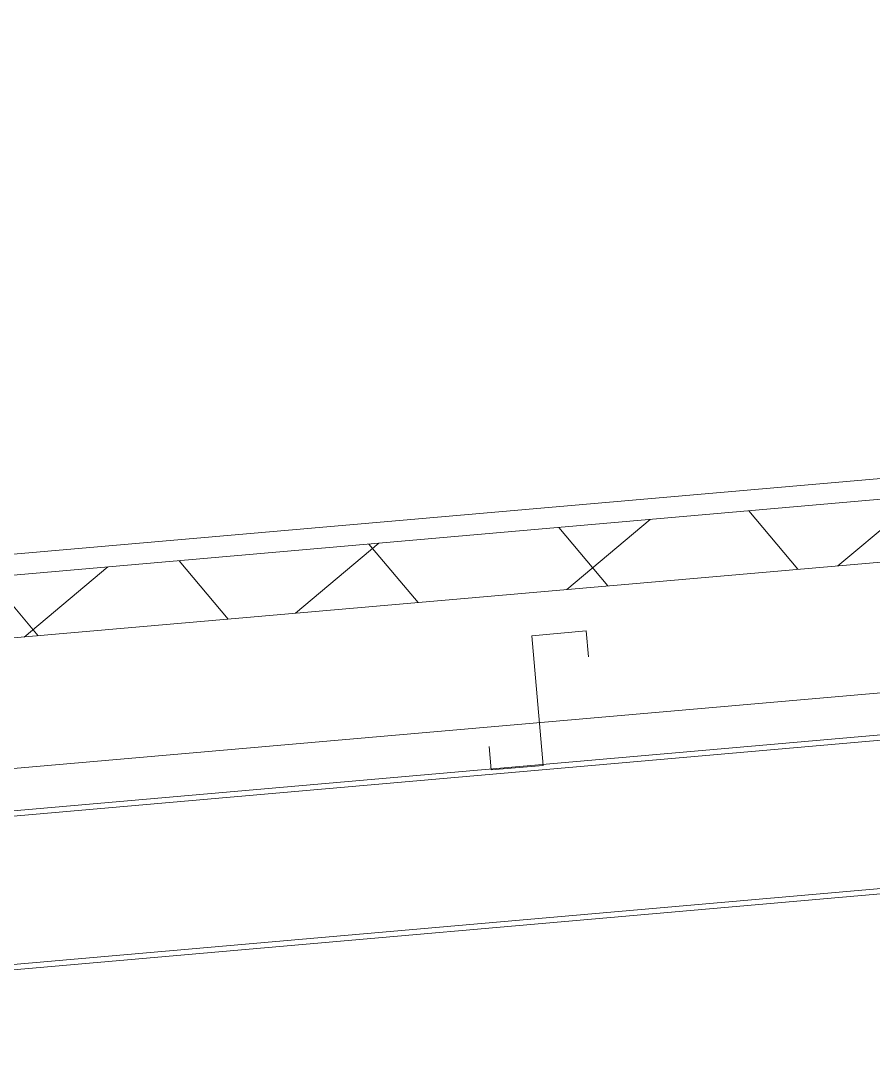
# Model space of a CAD drawing. Header units: metres. Extents: x 4238 to 4687, y -1 to 29.
# Drawn here: x 4629.221 to 4630.859, y 15.719 to 17.703 of the extents above; entities that cross this region are included whole.
import ezdxf

# ---------------------------------------------------------------- set-up
doc = ezdxf.new("R2010")
doc.units = ezdxf.units.M
for name, color, linetype, lineweight in [('A-DETL', 90, 'Continuous', 13), ('A-ROOF', 132, 'Continuous', 5), ('A-ROOF-PATT', 132, 'Continuous', 15), ('S-BEAM', 12, 'Continuous', 5)]:
    doc.layers.add(name, color=color, linetype=linetype, lineweight=lineweight)

# ---------------------------------------------------------------- blocks, each defined once
blk = doc.blocks.new('Structural Framing 49 - Structural Framing 1-1640112-SECTION - GRID A9-A10')
at = {"layer": 'S-BEAM'}
for p, q in [((4542.6144, 15.8774), (4554.3161, 16.9012)), ((4554.317, 16.891), (4542.6153, 15.8672)), ((4554.3417, 16.6085), (4542.64, 15.5847)), ((4554.3426, 16.5983), (4542.6409, 15.5745))]:
    blk.add_line(p, q, dxfattribs=at)

msp = doc.modelspace()

# ---------------------------------------------------------------- hatches: boundary and pattern name
at = {"layer": 'A-ROOF-PATT', "lineweight": 5}
h = msp.add_hatch(dxfattribs=at)
h.set_pattern_fill('FP_199', color=256, angle=-135, style=0, pattern_type=2)
h.set_pattern_definition([(40, (4640.4423, 10.6554), (-0.1928363, 0.2298133), []), (130, (4640.4423, 10.6554), (-0.2298133, -0.1928363), [])])
h.paths.add_polyline_path([(4618.8851, 15.6139), (4641.3808, 17.582), (4661.1718, 15.8506), (4661.1718, 15.971), (4641.3808, 17.7025), (4618.8851, 15.7344)])
h.paths.add_polyline_path([(4631.6068, 16.8453), (4631.6068, 16.8453), (4631.6523, 16.8453)])
h.paths.add_polyline_path([(4631.6523, 16.851), (4631.6523, 16.851), (4631.7142, 16.851)])
h.paths.add_polyline_path([(4631.6797, 16.8538), (4631.6797, 16.8538), (4631.6848, 16.8538)])

# ---------------------------------------------------------------- linework, layer by layer
at = {"layer": 'A-DETL'}
for p, q in [((4630.3076, 16.5304), (4630.203, 16.5213)), ((4630.3076, 16.5304), (4630.312, 16.4806)), ((4630.203, 16.5213), (4630.2248, 16.2722)), ((4630.1252, 16.2635), (4630.1212, 16.3083)), ((4630.2248, 16.2722), (4630.1252, 16.2635))]:
    msp.add_line(p, q, dxfattribs=at)
at = {"layer": 'A-ROOF'}
msp.add_line((4618.8919, 15.6145), (4641.3808, 17.582), dxfattribs=at)
at = {"layer": 'A-ROOF', "lineweight": 15}
for p, q in [((4618.8851, 15.363), (4641.3808, 17.3311)), ((4631.5795, 16.8852), (4618.8851, 15.7745)), ((4631.562, 16.8435), (4618.8851, 15.7344))]:
    msp.add_line(p, q, dxfattribs=at)

# ---------------------------------------------------------------- block references
at = {"layer": 'S-BEAM'}
msp.add_blockref('Structural Framing 49 - Structural Framing 1-1640112-SECTION - GRID A9-A10', (83.0762, 0), dxfattribs=at)

doc.saveas('drawing.dxf')
